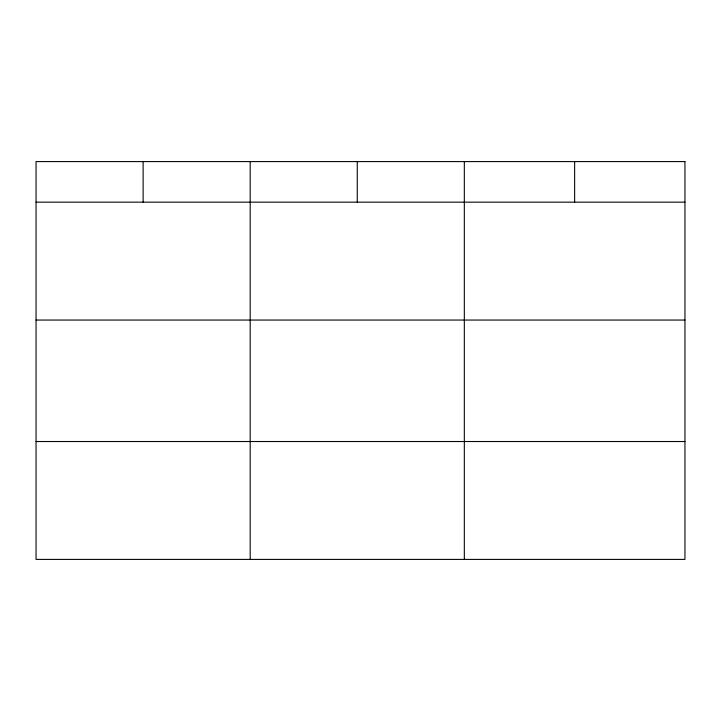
<?xml version="1.0" encoding="UTF-8"?>
<svg xmlns="http://www.w3.org/2000/svg" width="721" height="721" viewBox="0 0 721 721"><rect width="100%" height="100%" fill="white"/><g stroke="black" fill="none" stroke-linecap="round" stroke-linejoin="round"><path stroke-width="1.08" d="M36.05 202.159L684.95 202.159M36.05 320.052L684.95 320.052M36.05 441.522L684.95 441.522M574.637 161.594L574.637 202.159M464.324 161.594L464.324 559.406M357.255 161.594L357.255 202.159M250.187 161.594L250.187 559.406M143.119 161.594L143.119 202.159M684.95 161.594L36.05 161.594L36.05 559.406L684.95 559.406L684.95 161.594"/></g></svg>
